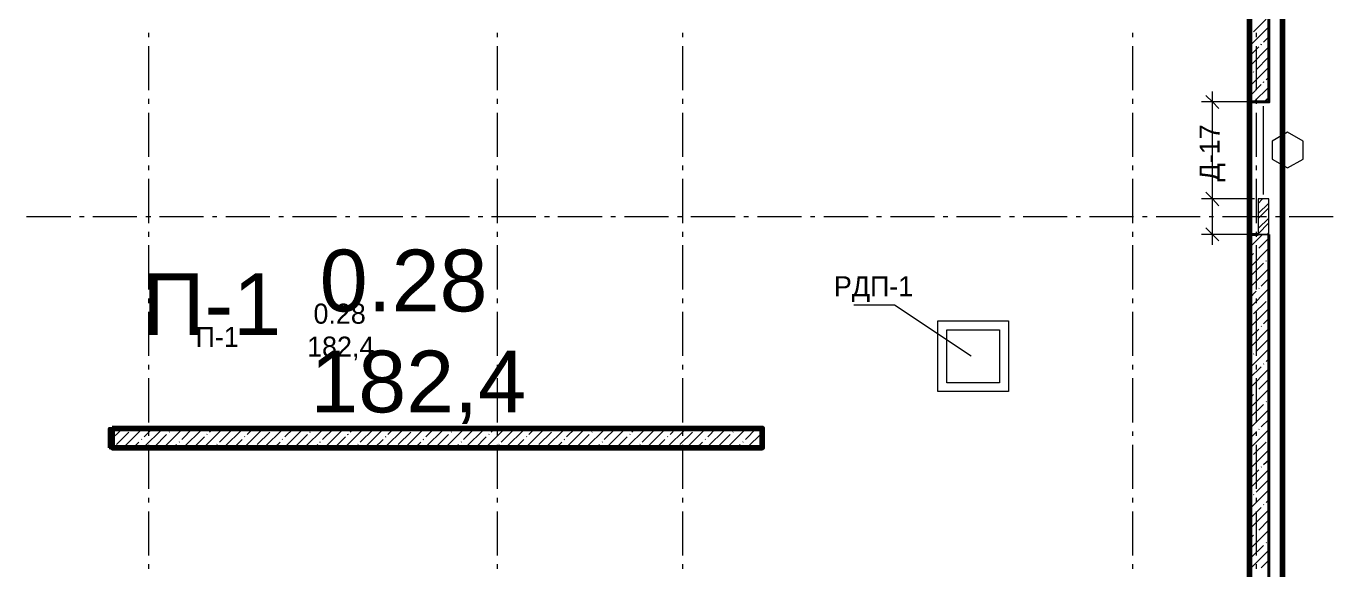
# Model space of a CAD drawing. Header units: millimetres. Extents: x -249154 to 415037, y -45458 to 354837.
# Drawn here: x -136795 to -121955, y 5313 to 11477 of the extents above; entities that cross this region are included whole.
import ezdxf

# ---------------------------------------------------------------- set-up
doc = ezdxf.new("R2010")
doc.units = ezdxf.units.MM
for name, color, linetype, lineweight in [('518 подвал шпакл базовая', 5, 'Continuous', 60), ('522 подвал шпакл финишная', 3, 'Continuous', 60), ('696 покраска подвал', 211, 'Continuous', 120)]:
    doc.layers.add(name, color=color, linetype=linetype, lineweight=lineweight)
doc.layers.add('PDF _Текст', color=7, linetype='Continuous')
doc.styles.get("Standard").update_dxf_attribs({"font": 'arial.ttf'})

msp = doc.modelspace()

# ---------------------------------------------------------------- linework, layer by layer
at = {"lineweight": 40}
for points in [[(-122923.3353399878, 12118.72597001721), (-122923.3353399878, 10619.06041820622), (-122703.0454848793, 10619.06041820622), (-122703.0454848793, 12118.72597001721)], [(-135852.6552954163, 6696.206460542351), (-128447.5270902715, 6696.206460542351), (-128447.5270902715, 6916.496315616794), (-135852.6552954163, 6916.496315616794)]]:
    msp.add_lwpolyline(points, close=True, dxfattribs=at)
at = {"lineweight": 9}
for points in [[(-122923.3353399878, 11250.2755798461), (-122703.0454848793, 11470.56543492054)], [(-122876.7355629476, 11411.25662778773), (-122732.6998884627, 11555.29230223852)], [(-135403.602898539, 11351.94782065492), (-135403.602898539, 11402.78394105934)], [(-131451.0945373258, 11351.94782065492), (-131451.0945373258, 11402.78394105934)], [(-129349.8682273902, 11351.94782065492), (-129349.8682273902, 11402.78394105934)], [(-124245.0744704004, 11351.94782065492), (-124245.0744704004, 11402.78394105934)], [(-122906.389966497, 11381.60222423836), (-122902.1536231328, 11390.07491096675)], [(-122842.844816, 11351.94782065492), (-122842.844816, 11402.78394105934)], [(-122762.3542920121, 11296.87535688632), (-122703.0454848793, 11356.18416398508)], [(-135403.602898539, 10750.38706256442), (-135403.602898539, 11250.2755798461)], [(-131451.0945373258, 10750.38706256442), (-131451.0945373258, 11250.2755798461)], [(-129349.8682273902, 10750.38706256442), (-129349.8682273902, 11250.2755798461)], [(-124245.0744704004, 10750.38706256442), (-124245.0744704004, 11250.2755798461)], [(-122923.3353399878, 11021.51303804327), (-122703.0454848793, 11241.80289308366)], [(-122923.3353399878, 11135.89430894468), (-122817.4267557807, 11241.80289308366)], [(-122842.844816, 10750.38706256442), (-122842.844816, 11250.2755798461)], [(-122792.0086955955, 11267.22095333695), (-122787.7723522313, 11275.69364006534)], [(-122923.3353399878, 10792.75049624045), (-122703.0454848793, 11013.04035128083)], [(-122847.0811593641, 10983.38594773145), (-122707.2818282435, 11127.42162218224)], [(-122923.3353399878, 10907.13176714187), (-122906.389966497, 10928.3134839969)], [(-122876.7355629476, 10953.73154418207), (-122872.4992195493, 10962.20423091047)], [(-122762.3542920121, 10839.35027328067), (-122758.1179486479, 10847.82296000906)], [(-122732.6998884627, 10869.00467683004), (-122703.0454848793, 10898.65908037941)], [(-123342.7333332816, 8996.540908697309), (-123342.7333332816, 9517.611142834037), (-123342.7333332816, 10737.67803247183)], [(-122923.3353399878, 10678.36922533903), (-122792.0086955955, 10813.93221309548)], [(-122872.4992195493, 10619.06041820622), (-122703.0454848793, 10784.27780947799)], [(-135403.602898539, 10597.87870135118), (-135403.602898539, 10652.9511651198)], [(-131451.0945373258, 10597.87870135118), (-131451.0945373258, 10652.9511651198)], [(-129349.8682273902, 10597.87870135118), (-129349.8682273902, 10652.9511651198)], [(-124245.0744704004, 10597.87870135118), (-124245.0744704004, 10652.9511651198)], [(-122923.3353399878, 10619.06041820622), (-123342.7333332816, 10619.06041820622), (-123465.5872909114, 10619.06041820622)], [(-122842.844816, 10597.87870135118), (-122842.844816, 10652.9511651198)], [(-122762.3542920121, 9568.44726320439), (-122762.3542920121, 10568.2242978018)], [(-122758.1179486479, 10619.06041820622), (-122703.0454848793, 10669.89653857658)], [(-135403.602898539, 9996.31794326067), (-135403.602898539, 10496.20646054235)], [(-131451.0945373258, 9996.31794326067), (-131451.0945373258, 10496.20646054235)], [(-129349.8682273902, 9996.31794326067), (-129349.8682273902, 10496.20646054235)], [(-124245.0744704004, 9996.31794326067), (-124245.0744704004, 10496.20646054235)], [(-122842.844816, 9996.31794326067), (-122842.844816, 10496.20646054235)], [(-135403.602898539, 9843.809582081492), (-135403.602898539, 9898.8820458501)], [(-131451.0945373258, 9843.809582081492), (-131451.0945373258, 9898.8820458501)], [(-129349.8682273902, 9843.809582081492), (-129349.8682273902, 9898.8820458501)], [(-124245.0744704004, 9843.809582081492), (-124245.0744704004, 9898.8820458501)], [(-122842.844816, 9843.809582081492), (-122842.844816, 9898.8820458501)], [(-135403.602898539, 9242.248823990987), (-135403.602898539, 9746.373684636856)], [(-131451.0945373258, 9242.248823990987), (-131451.0945373258, 9746.373684636856)], [(-129349.8682273902, 9242.248823990987), (-129349.8682273902, 9746.373684636856)], [(-124245.0744704004, 9242.248823990987), (-124245.0744704004, 9746.373684636856)], [(-122842.844816, 9242.248823990987), (-122842.844816, 9746.373684636856)], [(-122864.0265328209, 9517.611142834037), (-123342.7333332816, 9517.611142834037), (-123465.5872909114, 9517.611142834037)], [(-122825.8994425091, 9466.775022429618), (-122775.0633221047, 9517.611142834037)], [(-122825.8994425091, 9352.393751528201), (-122703.0454848793, 9471.01136579382)], [(-122825.8994425091, 9297.321287725528), (-122703.0454848793, 9415.938902025198)], [(-136793.1235228468, 9318.503004580576), (-136288.998662201, 9318.503004580576)], [(-136191.5627647904, 9318.503004580576), (-136136.4903009877, 9318.503004580576)], [(-136039.0544035771, 9318.503004580576), (-135539.1658862955, 9318.503004580576)], [(-135437.4936454526, 9318.503004580576), (-135382.421181718, 9318.503004580576)], [(-135284.9852842734, 9318.503004580576), (-134785.0967669577, 9318.503004580576)], [(-134683.4245261829, 9318.503004580576), (-134632.5884057785, 9318.503004580576)], [(-134530.9161649696, 9318.503004580576), (-134031.027647688, 9318.503004580576)], [(-133929.3554069132, 9318.503004580576), (-133878.5192864747, 9318.503004580576)], [(-133776.8470456999, 9318.503004580576), (-133276.9585284183, 9318.503004580576)], [(-133175.2862876095, 9318.503004580576), (-133124.450167205, 9318.503004580576)], [(-133022.7779264303, 9318.503004580576), (-132522.8894091145, 9318.503004580576)], [(-132425.4535116699, 9318.503004580576), (-132370.3810479353, 9318.503004580576)], [(-132268.7088070925, 9318.503004580576), (-131768.8202898448, 9318.503004580576)], [(-131671.3843924002, 9318.503004580576), (-131616.3119286316, 9318.503004580576)], [(-131518.876031187, 9318.503004580576), (-131014.7511705411, 9318.503004580576)], [(-130917.3152730965, 9318.503004580576), (-130862.2428093278, 9318.503004580576)], [(-130764.8069119173, 9318.503004580576), (-130264.9183946015, 9318.503004580576)], [(-130163.2461538268, 9318.503004580576), (-130112.4100334223, 9318.503004580576)], [(-130010.7377926135, 9318.503004580576), (-129510.8492753319, 9318.503004580576)], [(-129409.177034523, 9318.503004580576), (-129358.3409141186, 9318.503004580576)], [(-129256.6686733098, 9318.503004580576), (-128756.7801560622, 9318.503004580576)], [(-128655.1079152193, 9318.503004580576), (-128604.2717948489, 9318.503004580576)], [(-128502.599554006, 9318.503004580576), (-128002.7110367244, 9318.503004580576)], [(-127901.0387959496, 9318.503004580576), (-127850.2026755452, 9318.503004580576)], [(-127748.5304347363, 9318.503004580576), (-127248.6419174547, 9318.503004580576)], [(-127151.2060200441, 9318.503004580576), (-127096.1335562414, 9318.503004580576)], [(-126994.4613154666, 9318.503004580576), (-126494.572798185, 9318.503004580576)], [(-126397.1369007063, 9318.503004580576), (-126342.0644369717, 9318.503004580576)], [(-126244.6285395271, 9318.503004580576), (-125744.7400222454, 9318.503004580576)], [(-125643.0677814366, 9318.503004580576), (-125587.995317702, 9318.503004580576)], [(-125490.5594202233, 9318.503004580576), (-124990.6709029417, 9318.503004580576)], [(-124888.9986621669, 9318.503004580576), (-124838.1625417284, 9318.503004580576)], [(-124736.4903009537, 9318.503004580576), (-124236.601783672, 9318.503004580576)], [(-124134.9295428632, 9318.503004580576), (-124084.0934224587, 9318.503004580576)], [(-123982.4211816499, 9318.503004580576), (-123482.5326643682, 9318.503004580576)], [(-123380.8604235935, 9318.503004580576), (-123330.024303189, 9318.503004580576)], [(-123228.3520623802, 9318.503004580576), (-122728.4635450986, 9318.503004580576)], [(-122825.8994425091, 9182.940016824126), (-122703.0454848793, 9301.557631123796)], [(-122825.8994425091, 9123.631209725369), (-122703.0454848793, 9246.485167355175)], [(-122626.7913042557, 9318.503004580576), (-122575.9551838853, 9318.503004580576)], [(-122474.2829430765, 9318.503004580576), (-121974.3944257948, 9318.503004580576)], [(-135403.602898539, 9089.740462777743), (-135403.602898539, 9144.81292654635)], [(-131451.0945373258, 9089.740462777743), (-131451.0945373258, 9144.81292654635)], [(-129349.8682273902, 9089.740462777743), (-129349.8682273902, 9144.81292654635)], [(-124245.0744704004, 9089.740462777743), (-124245.0744704004, 9144.81292654635)], [(-122923.3353399878, 9115.158522962927), (-123342.7333332816, 9115.158522962927), (-123465.5872909114, 9115.158522962927)], [(-122923.3353399878, 8966.886505147937), (-122775.0633221047, 9115.158522962927)], [(-122923.3353399878, 9081.267776049353), (-122889.4445930061, 9115.158522962927)], [(-122842.844816, 9089.740462777743), (-122842.844816, 9144.81292654635)], [(-122703.0454848793, 9115.158522962927), (-122825.8994425091, 9115.158522962927)], [(-122817.4267557807, 8958.413818385481), (-122703.0454848793, 9072.795089286898)], [(-122719.9908583701, 9115.158522962927), (-122703.0454848793, 9132.103896453758)], [(-135403.602898539, 8492.416048085492), (-135403.602898539, 8992.304565333106)], [(-131451.0945373258, 8492.416048085492), (-131451.0945373258, 8992.304565333106)], [(-129349.8682273902, 8492.416048085492), (-129349.8682273902, 8992.304565333106)], [(-124245.0744704004, 8492.416048085492), (-124245.0744704004, 8992.304565333106)], [(-122923.3353399878, 8738.123963345104), (-122703.0454848793, 8958.413818385481)], [(-122847.0811593641, 8928.75941483611), (-122842.844816, 8932.995758200312)], [(-122842.844816, 8492.416048085492), (-122842.844816, 8992.304565333106)], [(-122923.3353399878, 8852.50523424652), (-122876.7355629476, 8899.105011286738)], [(-122906.389966497, 8644.924409298736), (-122762.3542920121, 8788.960083749524)], [(-122732.6998884627, 8814.378143934693), (-122728.4635450986, 8818.614487298895)], [(-122707.2818282435, 8844.032547484065), (-122703.0454848793, 8844.032547484065)], [(-122923.3353399878, 8509.361421542271), (-122703.0454848793, 8729.651276582648)], [(-122792.0086955955, 8530.54313839732), (-122703.0454848793, 8615.270005681246)], [(-122923.3353399878, 8280.598879705387), (-122703.0454848793, 8500.88873477983)], [(-122923.3353399878, 8394.980150606803), (-122847.0811593641, 8471.234331230444)], [(-122817.4267557807, 8500.88873477983), (-122813.1904124165, 8505.125078144018)], [(-135403.602898539, 8335.67134350806), (-135403.602898539, 8390.743807242601)], [(-131451.0945373258, 8335.67134350806), (-131451.0945373258, 8390.743807242601)], [(-129349.8682273902, 8335.67134350806), (-129349.8682273902, 8390.743807242601)], [(-126079.4111482213, 7734.110585383489), (-126947.8615384264, 8314.489626653012), (-127409.6229653963, 8314.489626653012)], [(-124245.0744704004, 8335.67134350806), (-124245.0744704004, 8390.743807242601)], [(-122876.7355629476, 8217.053729242441), (-122732.6998884627, 8356.853060329042)], [(-122842.844816, 8335.67134350806), (-122842.844816, 8390.743807242601)], [(-122707.2818282435, 8386.507463878414), (-122703.0454848793, 8386.507463878414)], [(-135403.602898539, 7738.346928747676), (-135403.602898539, 8238.235446063423)], [(-131451.0945373258, 7738.346928747676), (-131451.0945373258, 8238.235446063423)], [(-129349.8682273902, 7738.346928747676), (-129349.8682273902, 8238.235446063423)], [(-124245.0744704004, 7738.346928747676), (-124245.0744704004, 8238.235446063423)], [(-122923.3353399878, 8056.072681266756), (-122703.0454848793, 8276.362536341185)], [(-122906.389966497, 8187.399325659004), (-122902.1536231328, 8191.635668989155)], [(-122842.844816, 7738.346928747676), (-122842.844816, 8238.235446063423)], [(-122923.3353399878, 7827.310139463923), (-122703.0454848793, 8047.599994538366)], [(-122923.3353399878, 7941.69141036534), (-122817.4267557807, 8043.363651174164)], [(-122792.0086955955, 8073.018054757602), (-122787.7723522313, 8077.254398087738)], [(-122762.3542920121, 8102.672458341025), (-122703.0454848793, 8161.981265439768)], [(-122847.0811593641, 7789.183049186162), (-122707.2818282435, 7928.982380272748)], [(-122923.3353399878, 7598.547597661091), (-122703.0454848793, 7818.837452735534)], [(-122923.3353399878, 7712.928868562507), (-122906.389966497, 7729.874242053353)], [(-122876.7355629476, 7759.528645602724), (-122872.4992195493, 7763.764989000978)], [(-135403.602898539, 7585.838567568499), (-135403.602898539, 7636.674687972918)], [(-131451.0945373258, 7585.838567568499), (-131451.0945373258, 7636.674687972918)], [(-129349.8682273902, 7585.838567568499), (-129349.8682273902, 7636.674687972918)], [(-124245.0744704004, 7585.838567568499), (-124245.0744704004, 7636.674687972918)], [(-122923.3353399878, 7484.166326759674), (-122792.0086955955, 7615.492971151936)], [(-122923.3353399878, 7369.785055858258), (-122703.0454848793, 7590.074910932701)], [(-122842.844816, 7585.838567568499), (-122842.844816, 7636.674687972918)], [(-122762.3542920121, 7645.147374701308), (-122758.1179486479, 7649.383718099562)], [(-122732.6998884627, 7674.801778284746), (-122703.0454848793, 7704.456181834117)], [(-135403.602898539, 6984.277809477993), (-135403.602898539, 7484.166326759674)], [(-131451.0945373258, 6984.277809477993), (-131451.0945373258, 7484.166326759674)], [(-129349.8682273902, 6984.277809477993), (-129349.8682273902, 7484.166326759674)], [(-124245.0744704004, 6984.277809477993), (-124245.0744704004, 7484.166326759674)], [(-122842.844816, 6984.277809477993), (-122842.844816, 7484.166326759674)], [(-122817.4267557807, 7361.312369129868), (-122703.0454848793, 7475.693640031284)], [(-122923.3353399878, 7141.022514055425), (-122703.0454848793, 7361.312369129868)], [(-122923.3353399878, 7255.403784956841), (-122876.7355629476, 7302.003561997059)], [(-122847.0811593641, 7331.65796554643), (-122842.844816, 7335.894308944684)], [(-122923.3353399878, 6912.259972252592), (-122703.0454848793, 7132.549827327035)], [(-122906.389966497, 7047.82295997499), (-122762.3542920121, 7187.622291095642)], [(-122732.6998884627, 7217.276694645014), (-122728.4635450986, 7221.513038043282)], [(-122707.2818282435, 7246.931098228451), (-122703.0454848793, 7246.931098228451)], [(-122792.0086955955, 6933.441689073574), (-122703.0454848793, 7018.168556425619)], [(-135852.6552954163, 6768.224297767752), (-135704.3832775672, 6916.496315616794)], [(-135852.6552954163, 6882.60556870322), (-135818.7645484686, 6916.496315616794)], [(-135772.1647714625, 6734.333550854179), (-135632.3654403418, 6874.132881940779)], [(-135695.9105908729, 6696.206460542351), (-135475.6207357644, 6916.496315616794)], [(-135602.7110367925, 6903.787285490151), (-135598.4746934283, 6908.023628888404)], [(-135467.1480490701, 6696.206460542351), (-135246.8581939616, 6916.496315616794)], [(-135458.6753623076, 6819.060418172172), (-135361.239464863, 6916.496315616794)], [(-135403.602898539, 6831.769448264749), (-135403.602898539, 6882.60556870322)], [(-135344.2940914062, 6704.679147270755), (-135204.4947602855, 6848.714821755595)], [(-135238.3855072672, 6696.206460542351), (-135018.0956521588, 6916.496315616794)], [(-135174.8403567362, 6874.132881940779), (-135170.604013372, 6878.369225304967)], [(-135145.1859531527, 6903.787285490151), (-135132.4769230602, 6916.496315616794)], [(-135030.8046822513, 6789.406014588734), (-134907.9507246215, 6916.496315616794)], [(-135013.8593087945, 6696.206460542351), (-134793.5694537201, 6916.496315616794)], [(-134785.0967669577, 6696.206460542351), (-134564.8069119173, 6916.496315616794)], [(-134746.9696766799, 6848.714821755595), (-134742.7333333498, 6852.951165119797)], [(-134717.3152731305, 6874.132881940779), (-134679.1881828187, 6916.496315616794)], [(-134602.934002195, 6759.751611039363), (-134458.8983277442, 6903.787285490151)], [(-134556.3342251548, 6696.206460542351), (-134336.0443701145, 6916.496315616794)], [(-134327.571683352, 6696.206460542351), (-134107.2818283116, 6916.496315616794)], [(-134289.4445930742, 6848.714821755595), (-134221.663099213, 6916.496315616794)], [(-134175.0633221387, 6734.333550854179), (-134031.027647688, 6874.132881940779)], [(-134098.8091415492, 6696.206460542351), (-133878.5192864747, 6916.496315616794)], [(-134005.6095875028, 6903.787285490151), (-134001.3732441386, 6908.023628888404)], [(-133870.0465997463, 6696.206460542351), (-133649.7567446719, 6916.496315616794)], [(-133861.573913052, 6819.060418172172), (-133764.1380155733, 6916.496315616794)], [(-133747.1926421506, 6704.679147270755), (-133603.1569676317, 6848.714821755595)], [(-133641.2840579435, 6696.206460542351), (-133420.9942028691, 6916.496315616794)], [(-133577.7389074465, 6874.132881940779), (-133569.2662207181, 6878.369225304967)], [(-133548.0845038971, 6903.787285490151), (-133535.3754737705, 6916.496315616794)], [(-133433.7032329957, 6789.406014588734), (-133306.6129319677, 6916.496315616794)], [(-133412.5215161407, 6696.206460542351), (-133192.2316610662, 6916.496315616794)], [(-133183.7589743378, 6696.206460542351), (-132967.7054626276, 6916.496315616794)], [(-133149.8682273902, 6848.714821755595), (-133141.3955406959, 6852.951165119797)], [(-133120.2138238408, 6874.132881940779), (-133077.8503901648, 6916.496315616794)], [(-133005.8325529394, 6759.751611039363), (-132861.7968784546, 6903.787285490151)], [(-132959.2327758992, 6696.206460542351), (-132738.9429208248, 6916.496315616794)], [(-132730.4702340964, 6696.206460542351), (-132510.1803790219, 6916.496315616794)], [(-132692.3431437846, 6848.714821755595), (-132624.5616499234, 6916.496315616794)], [(-132577.9618728831, 6734.333550854179), (-132433.9261983983, 6874.132881940779)], [(-132501.7076922595, 6696.206460542351), (-132281.4178372191, 6916.496315616794)], [(-132404.2717948489, 6903.787285490151), (-132400.0354514847, 6908.023628888404)], [(-132272.9451504567, 6696.206460542351), (-132052.6552954163, 6916.496315616794)], [(-132264.4724637623, 6819.060418172172), (-132167.0365663177, 6916.496315616794)], [(-132150.0911928609, 6704.679147270755), (-132006.0555183761, 6848.714821755595)], [(-132044.1826086538, 6696.206460542351), (-131823.8927535794, 6916.496315616794)], [(-131976.4011147926, 6874.132881940779), (-131972.1647714284, 6878.369225304967)], [(-131950.9830546074, 6903.787285490151), (-131938.2740245149, 6916.496315616794)], [(-131836.601783706, 6789.406014588734), (-131709.511482678, 6916.496315616794)], [(-131815.420066851, 6696.206460542351), (-131595.1302117766, 6916.496315616794)], [(-131586.6575250482, 6696.206460542351), (-131366.3676699737, 6916.496315616794)], [(-131548.5304347363, 6848.714821755595), (-131544.2940913721, 6852.951165119797)], [(-131523.1123745512, 6874.132881940779), (-131480.7489408751, 6916.496315616794)], [(-131451.0945373258, 6831.769448264749), (-131451.0945373258, 6882.60556870322)], [(-131408.7311036497, 6759.751611039363), (-131264.695429199, 6903.787285490151)], [(-131357.8949832453, 6696.206460542351), (-131137.6051281709, 6916.496315616794)], [(-131133.3687848067, 6696.206460542351), (-130913.0789297323, 6916.496315616794)], [(-131095.2416944949, 6848.714821755595), (-131027.4602006337, 6916.496315616794)], [(-130980.8604235935, 6734.333550854179), (-130836.8247491427, 6874.132881940779)], [(-130904.6062430039, 6696.206460542351), (-130684.3163879294, 6916.496315616794)], [(-130807.1703455933, 6903.787285490151), (-130802.934002195, 6908.023628888404)], [(-130675.843701201, 6696.206460542351), (-130455.5538461266, 6916.496315616794)], [(-130667.3710144386, 6819.060418172172), (-130569.935117028, 6916.496315616794)], [(-130552.9897435372, 6704.679147270755), (-130408.9540690864, 6848.714821755595)], [(-130447.0811593982, 6696.206460542351), (-130226.7913043238, 6916.496315616794)], [(-130379.299665537, 6874.132881940779), (-130375.0633221387, 6878.369225304967)], [(-130353.8816053178, 6903.787285490151), (-130341.1725752252, 6916.496315616794)], [(-130239.5003344164, 6789.406014588734), (-130112.4100334223, 6916.496315616794)], [(-130218.3186175613, 6696.206460542351), (-129998.0287625209, 6916.496315616794)], [(-129989.5560757585, 6696.206460542351), (-129769.2662207181, 6916.496315616794)], [(-129951.4289854807, 6848.714821755595), (-129947.1926420825, 6852.951165119797)], [(-129926.0109252955, 6874.132881940779), (-129883.6474916195, 6916.496315616794)], [(-129811.6296543601, 6759.751611039363), (-129667.5939799093, 6903.787285490151)], [(-129760.7935339556, 6696.206460542351), (-129540.5036788812, 6916.496315616794)], [(-129532.0309921528, 6696.206460542351), (-129311.7411370784, 6916.496315616794)], [(-129493.903901841, 6848.714821755595), (-129426.1224079798, 6916.496315616794)], [(-129383.7589743038, 6734.333550854179), (-129239.723299853, 6874.132881940779)], [(-129349.8682273902, 6831.769448264749), (-129349.8682273902, 6882.60556870322)], [(-129307.5047937142, 6696.206460542351), (-129087.2149386398, 6916.496315616794)], [(-129210.0688963036, 6903.787285490151), (-129205.8325529394, 6908.023628888404)], [(-129078.7422519114, 6696.206460542351), (-128858.4523968369, 6916.496315616794)], [(-129066.0332217847, 6819.060418172172), (-128972.8336677383, 6916.496315616794)], [(-128955.8882942816, 6704.679147270755), (-128811.8526197967, 6848.714821755595)], [(-128849.9797101085, 6696.206460542351), (-128629.6898550341, 6916.496315616794)], [(-128782.1982162473, 6874.132881940779), (-128777.9618728831, 6878.369225304967)], [(-128752.543812698, 6903.787285490151), (-128744.0711259355, 6916.496315616794)], [(-128638.1625417965, 6789.406014588734), (-128515.3085841327, 6916.496315616794)], [(-128621.2171683057, 6696.206460542351), (-128447.5270902715, 6865.660195212375)], [(-124245.0744704004, 6831.769448264749), (-124245.0744704004, 6882.60556870322)], [(-122923.3353399878, 6683.497430449774), (-122703.0454848793, 6903.787285490151)], [(-122923.3353399878, 6797.87870135119), (-122847.0811593641, 6874.132881940779)], [(-122842.844816, 6831.769448264749), (-122842.844816, 6882.60556870322)], [(-122817.4267557807, 6903.787285490151), (-122813.1904124165, 6908.023628888404)], [(-135801.8191750459, 6704.679147270755), (-135797.5828316477, 6708.915490634943)], [(-135581.5293199715, 6696.206460542351), (-135517.9841694404, 6759.751611039363)], [(-135488.329765891, 6789.406014588734), (-135484.0934224928, 6793.642357986988)], [(-135403.602898539, 6230.20869020831), (-135403.602898539, 6730.097207489991)], [(-135124.0042363658, 6696.206460542351), (-135090.1134893841, 6734.333550854179)], [(-135060.4590858348, 6759.751611039363), (-135056.2227424706, 6763.98795440355)], [(-134899.4780378931, 6696.206460542351), (-134772.3877368991, 6819.060418172172)], [(-134670.7154960562, 6696.206460542351), (-134662.2428093619, 6704.679147270755)], [(-134632.5884057785, 6734.333550854179), (-134628.3520624483, 6738.569894218381)], [(-134441.9529542534, 6696.206460542351), (-134344.5170568428, 6789.406014588734)], [(-134319.0989966576, 6819.060418172172), (-134314.8626532935, 6823.29676153636)], [(-134204.7177257562, 6704.679147270755), (-134200.4813823921, 6708.915490634943)], [(-133984.4278706477, 6696.206460542351), (-133916.6463767865, 6759.751611039363)], [(-133891.2283166014, 6789.406014588734), (-133886.9919732372, 6793.642357986988)], [(-133526.9027870421, 6696.206460542351), (-133488.7756967303, 6734.333550854179)], [(-133463.3576365451, 6759.751611039363), (-133459.1212931809, 6763.98795440355)], [(-133298.1402452393, 6696.206460542351), (-133175.2862876095, 6819.060418172172)], [(-133073.6140468006, 6696.206460542351), (-133060.905016708, 6704.679147270755)], [(-133035.4869564888, 6734.333550854179), (-133031.2506131246, 6738.569894218381)], [(-132844.8515049978, 6696.206460542351), (-132747.4156075532, 6789.406014588734)], [(-132721.997547368, 6819.060418172172), (-132713.5248606396, 6823.29676153636)], [(-132607.6162764666, 6704.679147270755), (-132599.1435897382, 6708.915490634943)], [(-132387.3264213581, 6696.206460542351), (-132319.5449274969, 6759.751611039363)], [(-132294.1268673117, 6789.406014588734), (-132285.6541805833, 6793.642357986988)], [(-131929.8013377524, 6696.206460542351), (-131891.6742474406, 6734.333550854179)], [(-131862.0198438912, 6759.751611039363), (-131857.783500527, 6763.98795440355)], [(-131701.0387959496, 6696.206460542351), (-131578.1848383538, 6819.060418172172)], [(-131472.2762541467, 6696.206460542351), (-131463.8035674524, 6704.679147270755)], [(-131451.0945373258, 6230.20869020831), (-131451.0945373258, 6730.097207489991)], [(-131434.1491638349, 6734.333550854179), (-131429.9128204707, 6738.569894218381)], [(-131247.7500557081, 6696.206460542351), (-131150.3141582976, 6789.406014588734)], [(-131120.6597547141, 6819.060418172172), (-131116.4234113499, 6823.29676153636)], [(-131006.2784838127, 6704.679147270755), (-131002.0421404485, 6708.915490634943)], [(-130790.2249721024, 6696.206460542351), (-130722.4434782412, 6759.751611039363)], [(-130692.7890746578, 6789.406014588734), (-130688.5527312936, 6793.642357986988)], [(-130332.6998884627, 6696.206460542351), (-130294.572798185, 6734.333550854179)], [(-130264.9183946015, 6759.751611039363), (-130260.6820512374, 6763.98795440355)], [(-130103.9373466599, 6696.206460542351), (-129981.0833890301, 6819.060418172172)], [(-129875.1748048571, 6696.206460542351), (-129866.7021181287, 6704.679147270755)], [(-129837.0477145793, 6734.333550854179), (-129832.811371181, 6738.569894218381)], [(-129646.4122630543, 6696.206460542351), (-129553.2127090079, 6789.406014588734)], [(-129523.5583054244, 6819.060418172172), (-129519.3219620943, 6823.29676153636)], [(-129409.177034523, 6704.679147270755), (-129404.9406911588, 6708.915490634943)], [(-129349.8682273902, 6230.20869020831), (-129349.8682273902, 6730.097207489991)], [(-129193.1235228128, 6696.206460542351), (-129125.3420289516, 6759.751611039363)], [(-129095.6876254022, 6789.406014588734), (-129091.451282038, 6793.642357986988)], [(-128735.5984392071, 6696.206460542351), (-128697.4713488953, 6734.333550854179)], [(-128667.8169453459, 6759.751611039363), (-128663.5806019817, 6763.98795440355)], [(-128506.8358974043, 6696.206460542351), (-128447.5270902715, 6751.278924310973)], [(-124245.0744704004, 6230.20869020831), (-124245.0744704004, 6730.097207489991)], [(-122876.7355629476, 6619.952279952762), (-122732.6998884627, 6759.751611039363)], [(-122842.844816, 6230.20869020831), (-122842.844816, 6730.097207489991)], [(-122707.2818282435, 6789.406014588734), (-122703.0454848793, 6789.406014588734)], [(-122923.3353399878, 6454.734888646941), (-122703.0454848793, 6675.024743687318)], [(-122906.389966497, 6590.297876369339), (-122902.1536231328, 6594.534219733527)], [(-122762.3542920121, 6505.571009051346), (-122703.0454848793, 6560.643472785901)], [(-122923.3353399878, 6230.20869020831), (-122703.0454848793, 6450.498545248687)], [(-122923.3353399878, 6340.353617745524), (-122817.4267557807, 6446.262201884485)], [(-122792.0086955955, 6475.916605467923), (-122787.7723522313, 6480.15294883211)], [(-122847.0811593641, 6192.081599896483), (-122707.2818282435, 6331.880930983069)], [(-135403.602898539, 6077.700328995066), (-135403.602898539, 6128.536449399471)], [(-131451.0945373258, 6077.700328995066), (-131451.0945373258, 6128.536449399471)], [(-129349.8682273902, 6077.700328995066), (-129349.8682273902, 6128.536449399471)], [(-124245.0744704004, 6077.700328995066), (-124245.0744704004, 6128.536449399471)], [(-122923.3353399878, 6001.446148405477), (-122703.0454848793, 6221.736003445854)], [(-122923.3353399878, 6115.827419306894), (-122906.389966497, 6132.772792729607)], [(-122876.7355629476, 6162.427196347111), (-122872.4992195493, 6166.663539711299)], [(-122842.844816, 6077.700328995066), (-122842.844816, 6128.536449399471)], [(-122732.6998884627, 6077.700328995066), (-122703.0454848793, 6107.354732544438)], [(-135403.602898539, 5476.139570904561), (-135403.602898539, 5976.028088186242)], [(-131451.0945373258, 5476.139570904561), (-131451.0945373258, 5976.028088186242)], [(-129349.8682273902, 5476.139570904561), (-129349.8682273902, 5976.028088186242)], [(-124245.0744704004, 5476.139570904561), (-124245.0744704004, 5976.028088186242)], [(-122923.3353399878, 5887.064877469995), (-122792.0086955955, 6018.391521828205)], [(-122923.3353399878, 5772.683606568578), (-122703.0454848793, 5992.973461643021)], [(-122842.844816, 5476.139570904561), (-122842.844816, 5976.028088186242)], [(-122762.3542920121, 6048.045925445695), (-122758.1179486479, 6052.282268809882)], [(-122817.4267557807, 5764.210919840189), (-122703.0454848793, 5878.592190741605)], [(-122923.3353399878, 5543.92106476576), (-122703.0454848793, 5764.210919840189)], [(-122923.3353399878, 5658.302335667162), (-122876.7355629476, 5704.902112707379)], [(-122847.0811593641, 5734.556516290817), (-122842.844816, 5738.792859655019)], [(-122707.2818282435, 5649.829648938772), (-122703.0454848793, 5649.829648938772)], [(-122923.3353399878, 5315.158522962927), (-122703.0454848793, 5535.448378037356)], [(-122906.389966497, 5450.721510685325), (-122762.3542920121, 5590.520841805977)], [(-122732.6998884627, 5620.175245389401), (-122728.4635450986, 5624.411588753603)], [(-135403.602898539, 5323.631209725369), (-135403.602898539, 5378.703673459924)], [(-131451.0945373258, 5323.631209725369), (-131451.0945373258, 5378.703673459924)], [(-129349.8682273902, 5323.631209725369), (-129349.8682273902, 5378.703673459924)], [(-124245.0744704004, 5323.631209725369), (-124245.0744704004, 5378.703673459924)], [(-122842.844816, 5323.631209725369), (-122842.844816, 5378.703673459924)], [(-122792.0086955955, 5336.340239783909), (-122703.0454848793, 5421.067107135939)]]:
    msp.add_lwpolyline(points, dxfattribs=at)
at = {"lineweight": 18}
for points in [[(-123418.9875139053, 10691.07825543161), (-123342.7333332816, 10619.06041820622), (-123270.7154960222, 10542.80623761663)], [(-123418.9875139053, 9593.865323457678), (-123342.7333332816, 9517.611142834037), (-123270.7154960222, 9441.356962244434)], [(-123418.9875139053, 9191.412703586568), (-123342.7333332816, 9115.158522962927), (-123270.7154960222, 9043.140685737526)]]:
    msp.add_lwpolyline(points, dxfattribs=at)
at = {"lineweight": 9}
for points in [[(-122664.9183945675, 9970.8998830755), (-122491.2283165333, 9869.227642266676), (-122313.3018951689, 9970.8998830755), (-122313.3018951689, 10174.2443646591), (-122491.2283165333, 10275.91660550197), (-122664.9183945675, 10174.2443646591)], [(-122703.0454848793, 9115.158522962927), (-122703.0454848793, 9517.611142834037), (-122825.8994425091, 9517.611142834037), (-122825.8994425091, 9115.158522962927)], [(-125655.7768115632, 7335.894308944684), (-126456.4457078732, 7335.894308944684), (-126456.4457078732, 8136.563205254599), (-125655.7768115632, 8136.563205254599)], [(-125757.449052338, 7433.330206355269), (-126354.7734670643, 7433.330206355269), (-126354.7734670643, 8034.890964479826), (-125757.449052338, 8034.890964479826)]]:
    msp.add_lwpolyline(points, close=True, dxfattribs=at)
at = {"lineweight": 40}
for points in [[(-122825.8994425091, 9115.158522962927), (-122923.3353399878, 9115.158522962927), (-122923.3353399878, 3912.928868562507), (-122825.8994425091, 3912.928868562507)], [(-122703.0454848793, 3912.928868562507), (-122703.0454848793, 9115.158522962927)]]:
    msp.add_lwpolyline(points, dxfattribs=at)
at = {"layer": '518 подвал шпакл базовая', "ltscale": 0.5}
for points in [[(-122923.3353399878, 11936.5632052546), (-140394.0153846274, 11936.5632052546), (-140394.0153846274, 1654.957854049513), (-122923.3353399878, 1654.957854049513)], [(-105071.384392298, 11868.7817113934), (-122547.5108848419, 11868.7817113934), (-122547.5108848419, 1627.365621599689), (-105071.384392298, 1627.365621599689)], [(-135818.7645484686, 6916.496315616794), (-128447.5270902715, 6916.496315616794), (-128447.5270902715, 6696.206460542351), (-135818.7645484686, 6696.206460542351)]]:
    msp.add_lwpolyline(points, close=True, dxfattribs=at)
at = {"layer": '522 подвал шпакл финишная', "ltscale": 0.5}
for points in [[(-122923.3353399878, 11936.5632052546), (-140394.0153846274, 11936.5632052546), (-140394.0153846274, 1654.957854049513), (-122923.3353399878, 1654.957854049513)], [(-105071.384392298, 11868.7817113934), (-122547.5108848419, 11868.7817113934), (-122547.5108848419, 1627.365621599689), (-105071.384392298, 1627.365621599689)], [(-135818.7645484686, 6916.496315616794), (-128447.5270902715, 6916.496315616794), (-128447.5270902715, 6696.206460542351), (-135818.7645484686, 6696.206460542351)]]:
    msp.add_lwpolyline(points, close=True, dxfattribs=at)
at = {"layer": '696 покраска подвал', "ltscale": 0.5}
for points in [[(-122923.3353399878, 11936.5632052546), (-140394.0153846274, 11936.5632052546), (-140394.0153846274, 1654.957854049513), (-122923.3353399878, 1654.957854049513)], [(-105071.384392298, 11868.7817113934), (-122547.5108848419, 11868.7817113934), (-122547.5108848419, 1627.365621599689), (-105071.384392298, 1627.365621599689)], [(-135818.7645484686, 6916.496315616794), (-128447.5270902715, 6916.496315616794), (-128447.5270902715, 6696.206460542351), (-135818.7645484686, 6696.206460542351)]]:
    msp.add_lwpolyline(points, close=True, dxfattribs=at)

# ---------------------------------------------------------------- texts
at = {"char_height": 700, "attachment_point": 4}
for s, insert in [('0.28', (-133466.4855042837, 8588.159437672031)), ('П-1', (-135476.3294674039, 8325.867932136898)), ('182,4', (-133573.1800091916, 7383.188936785935))]:
    msp.add_mtext(s, dxfattribs=dict(at, insert=insert))
at = {"layer": 'PDF _Текст', "insert": (-123342.210780151, 9716.7487800667), "char_height": 227.6651352475013, "attachment_point": 4, "rotation": 90, "style": ''}
msp.add_mtext('Д-17', dxfattribs=at)
at = {"layer": 'PDF _Текст', "char_height": 227.6651352475013, "attachment_point": 4, "style": ''}
for s, insert in [('РДП-1', (-127635.2770429289, 8495.019810617989)), ('0.28', (-133536.8063310737, 8215.805960117927)), ('П-1', (-134873.6468382634, 7953.514454582793)), ('182,4', (-133608.7260282056, 7822.3703156189))]:
    msp.add_mtext(s, dxfattribs=dict(at, insert=insert))

doc.saveas('drawing.dxf')
